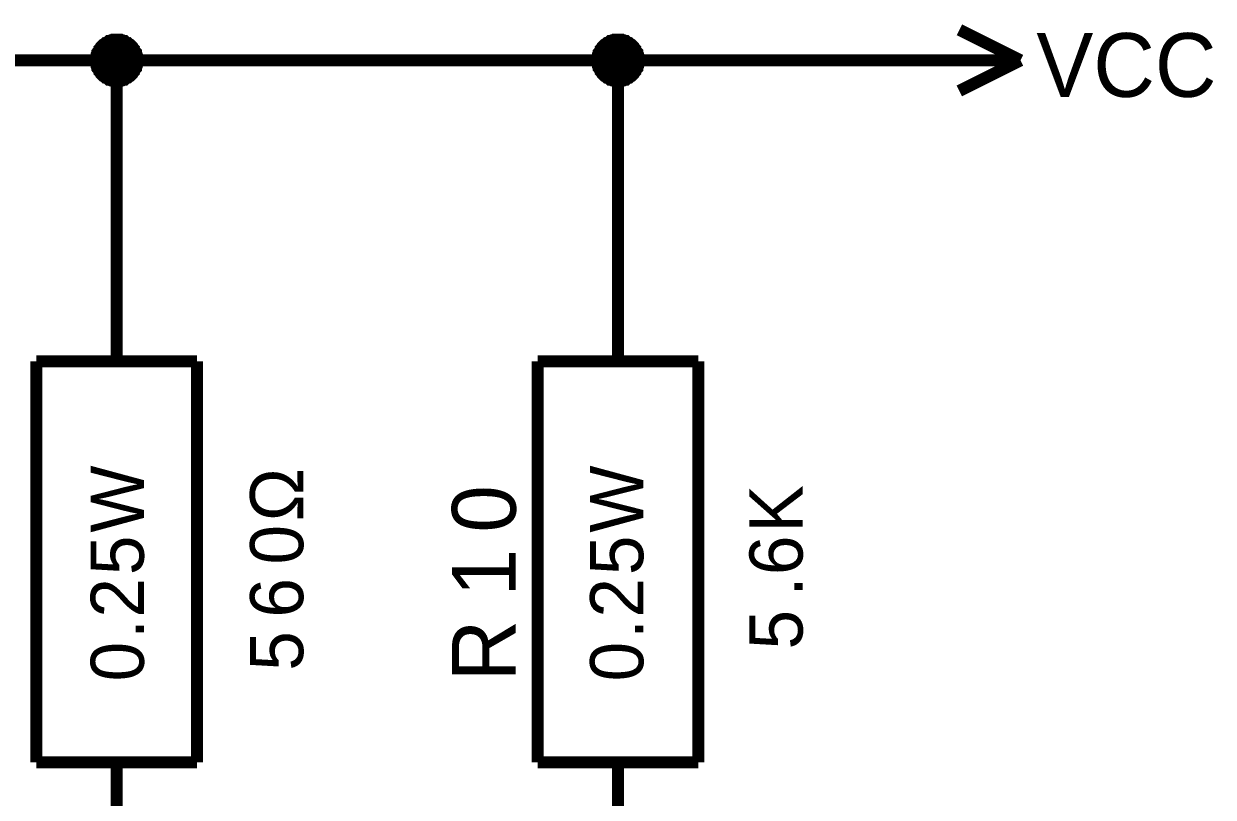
# Model space of a CAD drawing. Header units: millimetres. Extents: x 0 to 420, y 0 to 297.
# Drawn here: x 250.17 to 279.82, y 139.12 to 158.4 of the extents above; entities that cross this region are included whole.
import ezdxf

# ---------------------------------------------------------------- set-up
doc = ezdxf.new("R2010")
doc.units = ezdxf.units.MM
doc.layers.add('Sheet', color=255, linetype='Continuous')

msp = doc.modelspace()

# ---------------------------------------------------------------- linework, layer by layer
at = {"layer": 'Sheet'}
for points, const_width in [([(275.013, 157.491), (273.49, 158.253)], 0.3), ([(251.974, 157.491), (251.974, 157.525), (251.974, 157.541), (251.974, 157.574), (251.99, 157.591), (251.99, 157.624), (251.99, 157.64), (252.007, 157.674), (252.007, 157.69), (252.023, 157.707), (252.04, 157.74), (252.056, 157.756), (252.056, 157.773), (252.073, 157.79), (252.089, 157.823), (252.106, 157.839), (252.122, 157.856), (252.139, 157.872), (252.156, 157.889), (252.189, 157.905), (252.205, 157.922), (252.222, 157.922), (252.238, 157.939), (252.271, 157.955), (252.288, 157.972), (252.305, 157.972), (252.338, 157.988), (252.354, 157.988), (252.387, 157.988), (252.404, 158.005), (252.437, 158.005), (252.453, 158.005), (252.487, 158.005)], 0.3), ([(251.974, 157.491), (251.974, 157.525), (251.974, 157.541), (251.974, 157.574), (251.99, 157.591), (251.99, 157.624), (251.99, 157.64), (252.007, 157.674), (252.007, 157.69), (252.023, 157.707), (252.04, 157.74), (252.056, 157.756), (252.056, 157.773), (252.073, 157.79), (252.089, 157.823), (252.106, 157.839), (252.122, 157.856), (252.139, 157.872), (252.156, 157.889), (252.189, 157.905), (252.205, 157.922), (252.222, 157.922), (252.238, 157.939), (252.271, 157.955), (252.288, 157.972), (252.305, 157.972), (252.338, 157.988), (252.354, 157.988), (252.387, 157.988), (252.404, 158.005), (252.437, 158.005), (252.453, 158.005), (252.487, 158.005)], 0.3), ([(251.974, 157.491), (251.974, 157.525), (251.974, 157.541), (251.974, 157.574), (251.99, 157.591), (251.99, 157.624), (251.99, 157.64), (252.007, 157.674), (252.007, 157.69), (252.023, 157.707), (252.04, 157.74), (252.056, 157.756), (252.056, 157.773), (252.073, 157.79), (252.089, 157.823), (252.106, 157.839), (252.122, 157.856), (252.139, 157.872), (252.156, 157.889), (252.189, 157.905), (252.205, 157.922), (252.222, 157.922), (252.238, 157.939), (252.271, 157.955), (252.288, 157.972), (252.305, 157.972), (252.338, 157.988), (252.354, 157.988), (252.387, 157.988), (252.404, 158.005), (252.437, 158.005), (252.453, 158.005), (252.487, 158.005)], 0.3), ([(251.974, 157.491), (251.974, 157.525), (251.974, 157.541), (251.974, 157.574), (251.99, 157.591), (251.99, 157.624), (251.99, 157.64), (252.007, 157.674), (252.007, 157.69), (252.023, 157.707), (252.04, 157.74), (252.056, 157.756), (252.056, 157.773), (252.073, 157.79), (252.089, 157.823), (252.106, 157.839), (252.122, 157.856), (252.139, 157.872), (252.156, 157.889), (252.189, 157.905), (252.205, 157.922), (252.222, 157.922), (252.238, 157.939), (252.271, 157.955), (252.288, 157.972), (252.305, 157.972), (252.338, 157.988), (252.354, 157.988), (252.387, 157.988), (252.404, 158.005), (252.437, 158.005), (252.453, 158.005), (252.487, 158.005)], 0.3), ([(251.974, 157.491), (251.974, 157.525), (251.974, 157.541), (251.974, 157.574), (251.99, 157.591), (251.99, 157.624), (251.99, 157.64), (252.007, 157.674), (252.007, 157.69), (252.023, 157.707), (252.04, 157.74), (252.056, 157.756), (252.056, 157.773), (252.073, 157.79), (252.089, 157.823), (252.106, 157.839), (252.122, 157.856), (252.139, 157.872), (252.156, 157.889), (252.189, 157.905), (252.205, 157.922), (252.222, 157.922), (252.238, 157.939), (252.271, 157.955), (252.288, 157.972), (252.305, 157.972), (252.338, 157.988), (252.354, 157.988), (252.387, 157.988), (252.404, 158.005), (252.437, 158.005), (252.453, 158.005), (252.487, 158.005)], 0.0991), ([(251.974, 157.491), (251.974, 157.525), (251.974, 157.541), (251.974, 157.574), (251.99, 157.591), (251.99, 157.624), (251.99, 157.64), (252.007, 157.674), (252.007, 157.69), (252.023, 157.707), (252.04, 157.74), (252.056, 157.756), (252.056, 157.773), (252.073, 157.79), (252.089, 157.823), (252.106, 157.839), (252.122, 157.856), (252.139, 157.872), (252.156, 157.889), (252.189, 157.905), (252.205, 157.922), (252.222, 157.922), (252.238, 157.939), (252.271, 157.955), (252.288, 157.972), (252.305, 157.972), (252.338, 157.988), (252.354, 157.988), (252.387, 157.988), (252.404, 158.005), (252.437, 158.005), (252.453, 158.005), (252.487, 158.005)], 0.0991), ([(251.974, 157.491), (251.974, 157.525), (251.974, 157.541), (251.974, 157.574), (251.99, 157.591), (251.99, 157.624), (251.99, 157.64), (252.007, 157.674), (252.007, 157.69), (252.023, 157.707), (252.04, 157.74), (252.056, 157.756), (252.056, 157.773), (252.073, 157.79), (252.089, 157.823), (252.106, 157.839), (252.122, 157.856), (252.139, 157.872), (252.156, 157.889), (252.189, 157.905), (252.205, 157.922), (252.222, 157.922), (252.238, 157.939), (252.271, 157.955), (252.288, 157.972), (252.305, 157.972), (252.338, 157.988), (252.354, 157.988), (252.387, 157.988), (252.404, 158.005), (252.437, 158.005), (252.453, 158.005), (252.487, 158.005)], 0.0991), ([(251.974, 157.491), (251.974, 157.525), (251.974, 157.541), (251.974, 157.574), (251.99, 157.591), (251.99, 157.624), (251.99, 157.64), (252.007, 157.674), (252.007, 157.69), (252.023, 157.707), (252.04, 157.74), (252.056, 157.756), (252.056, 157.773), (252.073, 157.79), (252.089, 157.823), (252.106, 157.839), (252.122, 157.856), (252.139, 157.872), (252.156, 157.889), (252.189, 157.905), (252.205, 157.922), (252.222, 157.922), (252.238, 157.939), (252.271, 157.955), (252.288, 157.972), (252.305, 157.972), (252.338, 157.988), (252.354, 157.988), (252.387, 157.988), (252.404, 158.005), (252.437, 158.005), (252.453, 158.005), (252.487, 158.005)], 0.0991), ([(252.487, 158.005), (252.487, 158.005)], 0.3), ([(252.487, 158.005), (252.52, 158.005), (252.536, 158.005), (252.569, 158.005), (252.586, 157.988), (252.619, 157.988), (252.636, 157.988), (252.669, 157.972), (252.685, 157.972), (252.702, 157.955), (252.735, 157.939), (252.751, 157.922), (252.768, 157.922), (252.785, 157.905), (252.818, 157.889), (252.834, 157.872), (252.851, 157.856), (252.867, 157.839), (252.884, 157.823), (252.9, 157.79), (252.917, 157.773), (252.917, 157.756), (252.933, 157.74), (252.95, 157.707), (252.967, 157.69), (252.967, 157.674), (252.983, 157.64), (252.983, 157.624), (252.983, 157.591), (253, 157.574), (253, 157.541), (253, 157.525), (253, 157.491)], 0.3), ([(252.487, 158.005), (252.487, 158.005)], 0.3), ([(252.487, 158.005), (252.52, 158.005), (252.536, 158.005), (252.569, 158.005), (252.586, 157.988), (252.619, 157.988), (252.636, 157.988), (252.669, 157.972), (252.685, 157.972), (252.702, 157.955), (252.735, 157.939), (252.751, 157.922), (252.768, 157.922), (252.785, 157.905), (252.818, 157.889), (252.834, 157.872), (252.851, 157.856), (252.867, 157.839), (252.884, 157.823), (252.9, 157.79), (252.917, 157.773), (252.917, 157.756), (252.933, 157.74), (252.95, 157.707), (252.967, 157.69), (252.967, 157.674), (252.983, 157.64), (252.983, 157.624), (252.983, 157.591), (253, 157.574), (253, 157.541), (253, 157.525), (253, 157.491)], 0.3), ([(252.487, 158.005), (252.487, 158.005)], 0.3), ([(252.487, 158.005), (252.52, 158.005), (252.536, 158.005), (252.569, 158.005), (252.586, 157.988), (252.619, 157.988), (252.636, 157.988), (252.669, 157.972), (252.685, 157.972), (252.702, 157.955), (252.735, 157.939), (252.751, 157.922), (252.768, 157.922), (252.785, 157.905), (252.818, 157.889), (252.834, 157.872), (252.851, 157.856), (252.867, 157.839), (252.884, 157.823), (252.9, 157.79), (252.917, 157.773), (252.917, 157.756), (252.933, 157.74), (252.95, 157.707), (252.967, 157.69), (252.967, 157.674), (252.983, 157.64), (252.983, 157.624), (252.983, 157.591), (253, 157.574), (253, 157.541), (253, 157.525), (253, 157.491)], 0.3), ([(252.487, 158.005), (252.487, 158.005)], 0.3), ([(252.487, 158.005), (252.52, 158.005), (252.536, 158.005), (252.569, 158.005), (252.586, 157.988), (252.619, 157.988), (252.636, 157.988), (252.669, 157.972), (252.685, 157.972), (252.702, 157.955), (252.735, 157.939), (252.751, 157.922), (252.768, 157.922), (252.785, 157.905), (252.818, 157.889), (252.834, 157.872), (252.851, 157.856), (252.867, 157.839), (252.884, 157.823), (252.9, 157.79), (252.917, 157.773), (252.917, 157.756), (252.933, 157.74), (252.95, 157.707), (252.967, 157.69), (252.967, 157.674), (252.983, 157.64), (252.983, 157.624), (252.983, 157.591), (253, 157.574), (253, 157.541), (253, 157.525), (253, 157.491)], 0.3), ([(252.487, 158.005), (252.487, 158.005)], 0.0991), ([(252.487, 158.005), (252.52, 158.005), (252.536, 158.005), (252.569, 158.005), (252.586, 157.988), (252.619, 157.988), (252.636, 157.988), (252.669, 157.972), (252.685, 157.972), (252.702, 157.955), (252.735, 157.939), (252.751, 157.922), (252.768, 157.922), (252.785, 157.905), (252.818, 157.889), (252.834, 157.872), (252.851, 157.856), (252.867, 157.839), (252.884, 157.823), (252.9, 157.79), (252.917, 157.773), (252.917, 157.756), (252.933, 157.74), (252.95, 157.707), (252.967, 157.69), (252.967, 157.674), (252.983, 157.64), (252.983, 157.624), (252.983, 157.591), (253, 157.574), (253, 157.541), (253, 157.525), (253, 157.491)], 0.0991), ([(252.487, 158.005), (252.487, 158.005)], 0.0991), ([(252.487, 158.005), (252.52, 158.005), (252.536, 158.005), (252.569, 158.005), (252.586, 157.988), (252.619, 157.988), (252.636, 157.988), (252.669, 157.972), (252.685, 157.972), (252.702, 157.955), (252.735, 157.939), (252.751, 157.922), (252.768, 157.922), (252.785, 157.905), (252.818, 157.889), (252.834, 157.872), (252.851, 157.856), (252.867, 157.839), (252.884, 157.823), (252.9, 157.79), (252.917, 157.773), (252.917, 157.756), (252.933, 157.74), (252.95, 157.707), (252.967, 157.69), (252.967, 157.674), (252.983, 157.64), (252.983, 157.624), (252.983, 157.591), (253, 157.574), (253, 157.541), (253, 157.525), (253, 157.491)], 0.0991), ([(252.487, 158.005), (252.487, 158.005)], 0.0991), ([(252.487, 158.005), (252.52, 158.005), (252.536, 158.005), (252.569, 158.005), (252.586, 157.988), (252.619, 157.988), (252.636, 157.988), (252.669, 157.972), (252.685, 157.972), (252.702, 157.955), (252.735, 157.939), (252.751, 157.922), (252.768, 157.922), (252.785, 157.905), (252.818, 157.889), (252.834, 157.872), (252.851, 157.856), (252.867, 157.839), (252.884, 157.823), (252.9, 157.79), (252.917, 157.773), (252.917, 157.756), (252.933, 157.74), (252.95, 157.707), (252.967, 157.69), (252.967, 157.674), (252.983, 157.64), (252.983, 157.624), (252.983, 157.591), (253, 157.574), (253, 157.541), (253, 157.525), (253, 157.491)], 0.0991), ([(252.487, 158.005), (252.487, 158.005)], 0.0991), ([(252.487, 158.005), (252.52, 158.005), (252.536, 158.005), (252.569, 158.005), (252.586, 157.988), (252.619, 157.988), (252.636, 157.988), (252.669, 157.972), (252.685, 157.972), (252.702, 157.955), (252.735, 157.939), (252.751, 157.922), (252.768, 157.922), (252.785, 157.905), (252.818, 157.889), (252.834, 157.872), (252.851, 157.856), (252.867, 157.839), (252.884, 157.823), (252.9, 157.79), (252.917, 157.773), (252.917, 157.756), (252.933, 157.74), (252.95, 157.707), (252.967, 157.69), (252.967, 157.674), (252.983, 157.64), (252.983, 157.624), (252.983, 157.591), (253, 157.574), (253, 157.541), (253, 157.525), (253, 157.491)], 0.0991), ([(264.47, 157.491), (264.47, 157.525), (264.47, 157.541), (264.47, 157.574), (264.486, 157.591), (264.486, 157.624), (264.486, 157.64), (264.503, 157.674), (264.503, 157.69), (264.519, 157.707), (264.536, 157.74), (264.552, 157.756), (264.552, 157.773), (264.569, 157.79), (264.585, 157.823), (264.602, 157.839), (264.619, 157.856), (264.635, 157.872), (264.652, 157.889), (264.685, 157.905), (264.701, 157.922), (264.718, 157.922), (264.734, 157.939), (264.767, 157.955), (264.784, 157.972), (264.801, 157.972), (264.834, 157.988), (264.85, 157.988), (264.883, 157.988), (264.9, 158.005), (264.933, 158.005), (264.95, 158.005), (264.983, 158.005)], 0.3), ([(264.47, 157.491), (264.47, 157.525), (264.47, 157.541), (264.47, 157.574), (264.486, 157.591), (264.486, 157.624), (264.486, 157.64), (264.503, 157.674), (264.503, 157.69), (264.519, 157.707), (264.536, 157.74), (264.552, 157.756), (264.552, 157.773), (264.569, 157.79), (264.585, 157.823), (264.602, 157.839), (264.619, 157.856), (264.635, 157.872), (264.652, 157.889), (264.685, 157.905), (264.701, 157.922), (264.718, 157.922), (264.734, 157.939), (264.767, 157.955), (264.784, 157.972), (264.801, 157.972), (264.834, 157.988), (264.85, 157.988), (264.883, 157.988), (264.9, 158.005), (264.933, 158.005), (264.95, 158.005), (264.983, 158.005)], 0.3), ([(264.47, 157.491), (264.47, 157.525), (264.47, 157.541), (264.47, 157.574), (264.486, 157.591), (264.486, 157.624), (264.486, 157.64), (264.503, 157.674), (264.503, 157.69), (264.519, 157.707), (264.536, 157.74), (264.552, 157.756), (264.552, 157.773), (264.569, 157.79), (264.585, 157.823), (264.602, 157.839), (264.619, 157.856), (264.635, 157.872), (264.652, 157.889), (264.685, 157.905), (264.701, 157.922), (264.718, 157.922), (264.734, 157.939), (264.767, 157.955), (264.784, 157.972), (264.801, 157.972), (264.834, 157.988), (264.85, 157.988), (264.883, 157.988), (264.9, 158.005), (264.933, 158.005), (264.95, 158.005), (264.983, 158.005)], 0.3), ([(264.47, 157.491), (264.47, 157.525), (264.47, 157.541), (264.47, 157.574), (264.486, 157.591), (264.486, 157.624), (264.486, 157.64), (264.503, 157.674), (264.503, 157.69), (264.519, 157.707), (264.536, 157.74), (264.552, 157.756), (264.552, 157.773), (264.569, 157.79), (264.585, 157.823), (264.602, 157.839), (264.619, 157.856), (264.635, 157.872), (264.652, 157.889), (264.685, 157.905), (264.701, 157.922), (264.718, 157.922), (264.734, 157.939), (264.767, 157.955), (264.784, 157.972), (264.801, 157.972), (264.834, 157.988), (264.85, 157.988), (264.883, 157.988), (264.9, 158.005), (264.933, 158.005), (264.95, 158.005), (264.983, 158.005)], 0.3), ([(264.47, 157.491), (264.47, 157.525), (264.47, 157.541), (264.47, 157.574), (264.486, 157.591), (264.486, 157.624), (264.486, 157.64), (264.503, 157.674), (264.503, 157.69), (264.519, 157.707), (264.536, 157.74), (264.552, 157.756), (264.552, 157.773), (264.569, 157.79), (264.585, 157.823), (264.602, 157.839), (264.619, 157.856), (264.635, 157.872), (264.652, 157.889), (264.685, 157.905), (264.701, 157.922), (264.718, 157.922), (264.734, 157.939), (264.767, 157.955), (264.784, 157.972), (264.801, 157.972), (264.834, 157.988), (264.85, 157.988), (264.883, 157.988), (264.9, 158.005), (264.933, 158.005), (264.95, 158.005), (264.983, 158.005)], 0.0991), ([(264.47, 157.491), (264.47, 157.525), (264.47, 157.541), (264.47, 157.574), (264.486, 157.591), (264.486, 157.624), (264.486, 157.64), (264.503, 157.674), (264.503, 157.69), (264.519, 157.707), (264.536, 157.74), (264.552, 157.756), (264.552, 157.773), (264.569, 157.79), (264.585, 157.823), (264.602, 157.839), (264.619, 157.856), (264.635, 157.872), (264.652, 157.889), (264.685, 157.905), (264.701, 157.922), (264.718, 157.922), (264.734, 157.939), (264.767, 157.955), (264.784, 157.972), (264.801, 157.972), (264.834, 157.988), (264.85, 157.988), (264.883, 157.988), (264.9, 158.005), (264.933, 158.005), (264.95, 158.005), (264.983, 158.005)], 0.0991), ([(264.47, 157.491), (264.47, 157.525), (264.47, 157.541), (264.47, 157.574), (264.486, 157.591), (264.486, 157.624), (264.486, 157.64), (264.503, 157.674), (264.503, 157.69), (264.519, 157.707), (264.536, 157.74), (264.552, 157.756), (264.552, 157.773), (264.569, 157.79), (264.585, 157.823), (264.602, 157.839), (264.619, 157.856), (264.635, 157.872), (264.652, 157.889), (264.685, 157.905), (264.701, 157.922), (264.718, 157.922), (264.734, 157.939), (264.767, 157.955), (264.784, 157.972), (264.801, 157.972), (264.834, 157.988), (264.85, 157.988), (264.883, 157.988), (264.9, 158.005), (264.933, 158.005), (264.95, 158.005), (264.983, 158.005)], 0.0991), ([(264.47, 157.491), (264.47, 157.525), (264.47, 157.541), (264.47, 157.574), (264.486, 157.591), (264.486, 157.624), (264.486, 157.64), (264.503, 157.674), (264.503, 157.69), (264.519, 157.707), (264.536, 157.74), (264.552, 157.756), (264.552, 157.773), (264.569, 157.79), (264.585, 157.823), (264.602, 157.839), (264.619, 157.856), (264.635, 157.872), (264.652, 157.889), (264.685, 157.905), (264.701, 157.922), (264.718, 157.922), (264.734, 157.939), (264.767, 157.955), (264.784, 157.972), (264.801, 157.972), (264.834, 157.988), (264.85, 157.988), (264.883, 157.988), (264.9, 158.005), (264.933, 158.005), (264.95, 158.005), (264.983, 158.005)], 0.0991), ([(264.983, 158.005), (264.983, 158.005)], 0.3), ([(264.983, 158.005), (265.016, 158.005), (265.032, 158.005), (265.065, 158.005), (265.082, 157.988), (265.115, 157.988), (265.132, 157.988), (265.165, 157.972), (265.181, 157.972), (265.198, 157.955), (265.231, 157.939), (265.247, 157.922), (265.264, 157.922), (265.281, 157.905), (265.314, 157.889), (265.33, 157.872), (265.347, 157.856), (265.363, 157.839), (265.38, 157.823), (265.396, 157.79), (265.413, 157.773), (265.413, 157.756), (265.43, 157.74), (265.446, 157.707), (265.463, 157.69), (265.463, 157.674), (265.479, 157.64), (265.479, 157.624), (265.479, 157.591), (265.496, 157.574), (265.496, 157.541), (265.496, 157.525), (265.496, 157.491)], 0.3), ([(264.983, 158.005), (264.983, 158.005)], 0.3), ([(264.983, 158.005), (265.016, 158.005), (265.032, 158.005), (265.065, 158.005), (265.082, 157.988), (265.115, 157.988), (265.132, 157.988), (265.165, 157.972), (265.181, 157.972), (265.198, 157.955), (265.231, 157.939), (265.247, 157.922), (265.264, 157.922), (265.281, 157.905), (265.314, 157.889), (265.33, 157.872), (265.347, 157.856), (265.363, 157.839), (265.38, 157.823), (265.396, 157.79), (265.413, 157.773), (265.413, 157.756), (265.43, 157.74), (265.446, 157.707), (265.463, 157.69), (265.463, 157.674), (265.479, 157.64), (265.479, 157.624), (265.479, 157.591), (265.496, 157.574), (265.496, 157.541), (265.496, 157.525), (265.496, 157.491)], 0.3), ([(264.983, 158.005), (264.983, 158.005)], 0.3), ([(264.983, 158.005), (265.016, 158.005), (265.032, 158.005), (265.065, 158.005), (265.082, 157.988), (265.115, 157.988), (265.132, 157.988), (265.165, 157.972), (265.181, 157.972), (265.198, 157.955), (265.231, 157.939), (265.247, 157.922), (265.264, 157.922), (265.281, 157.905), (265.314, 157.889), (265.33, 157.872), (265.347, 157.856), (265.363, 157.839), (265.38, 157.823), (265.396, 157.79), (265.413, 157.773), (265.413, 157.756), (265.43, 157.74), (265.446, 157.707), (265.463, 157.69), (265.463, 157.674), (265.479, 157.64), (265.479, 157.624), (265.479, 157.591), (265.496, 157.574), (265.496, 157.541), (265.496, 157.525), (265.496, 157.491)], 0.3), ([(264.983, 158.005), (264.983, 158.005)], 0.3), ([(264.983, 158.005), (265.016, 158.005), (265.032, 158.005), (265.065, 158.005), (265.082, 157.988), (265.115, 157.988), (265.132, 157.988), (265.165, 157.972), (265.181, 157.972), (265.198, 157.955), (265.231, 157.939), (265.247, 157.922), (265.264, 157.922), (265.281, 157.905), (265.314, 157.889), (265.33, 157.872), (265.347, 157.856), (265.363, 157.839), (265.38, 157.823), (265.396, 157.79), (265.413, 157.773), (265.413, 157.756), (265.43, 157.74), (265.446, 157.707), (265.463, 157.69), (265.463, 157.674), (265.479, 157.64), (265.479, 157.624), (265.479, 157.591), (265.496, 157.574), (265.496, 157.541), (265.496, 157.525), (265.496, 157.491)], 0.3), ([(264.983, 158.005), (264.983, 158.005)], 0.0991), ([(264.983, 158.005), (265.016, 158.005), (265.032, 158.005), (265.065, 158.005), (265.082, 157.988), (265.115, 157.988), (265.132, 157.988), (265.165, 157.972), (265.181, 157.972), (265.198, 157.955), (265.231, 157.939), (265.247, 157.922), (265.264, 157.922), (265.281, 157.905), (265.314, 157.889), (265.33, 157.872), (265.347, 157.856), (265.363, 157.839), (265.38, 157.823), (265.396, 157.79), (265.413, 157.773), (265.413, 157.756), (265.43, 157.74), (265.446, 157.707), (265.463, 157.69), (265.463, 157.674), (265.479, 157.64), (265.479, 157.624), (265.479, 157.591), (265.496, 157.574), (265.496, 157.541), (265.496, 157.525), (265.496, 157.491)], 0.0991), ([(264.983, 158.005), (264.983, 158.005)], 0.0991), ([(264.983, 158.005), (265.016, 158.005), (265.032, 158.005), (265.065, 158.005), (265.082, 157.988), (265.115, 157.988), (265.132, 157.988), (265.165, 157.972), (265.181, 157.972), (265.198, 157.955), (265.231, 157.939), (265.247, 157.922), (265.264, 157.922), (265.281, 157.905), (265.314, 157.889), (265.33, 157.872), (265.347, 157.856), (265.363, 157.839), (265.38, 157.823), (265.396, 157.79), (265.413, 157.773), (265.413, 157.756), (265.43, 157.74), (265.446, 157.707), (265.463, 157.69), (265.463, 157.674), (265.479, 157.64), (265.479, 157.624), (265.479, 157.591), (265.496, 157.574), (265.496, 157.541), (265.496, 157.525), (265.496, 157.491)], 0.0991), ([(264.983, 158.005), (264.983, 158.005)], 0.0991), ([(264.983, 158.005), (265.016, 158.005), (265.032, 158.005), (265.065, 158.005), (265.082, 157.988), (265.115, 157.988), (265.132, 157.988), (265.165, 157.972), (265.181, 157.972), (265.198, 157.955), (265.231, 157.939), (265.247, 157.922), (265.264, 157.922), (265.281, 157.905), (265.314, 157.889), (265.33, 157.872), (265.347, 157.856), (265.363, 157.839), (265.38, 157.823), (265.396, 157.79), (265.413, 157.773), (265.413, 157.756), (265.43, 157.74), (265.446, 157.707), (265.463, 157.69), (265.463, 157.674), (265.479, 157.64), (265.479, 157.624), (265.479, 157.591), (265.496, 157.574), (265.496, 157.541), (265.496, 157.525), (265.496, 157.491)], 0.0991), ([(264.983, 158.005), (264.983, 158.005)], 0.0991), ([(264.983, 158.005), (265.016, 158.005), (265.032, 158.005), (265.065, 158.005), (265.082, 157.988), (265.115, 157.988), (265.132, 157.988), (265.165, 157.972), (265.181, 157.972), (265.198, 157.955), (265.231, 157.939), (265.247, 157.922), (265.264, 157.922), (265.281, 157.905), (265.314, 157.889), (265.33, 157.872), (265.347, 157.856), (265.363, 157.839), (265.38, 157.823), (265.396, 157.79), (265.413, 157.773), (265.413, 157.756), (265.43, 157.74), (265.446, 157.707), (265.463, 157.69), (265.463, 157.674), (265.479, 157.64), (265.479, 157.624), (265.479, 157.591), (265.496, 157.574), (265.496, 157.541), (265.496, 157.525), (265.496, 157.491)], 0.0991), ([(247.488, 157.491), (252.487, 157.491)], 0.3), ([(252.487, 156.978), (252.453, 156.978), (252.437, 156.978), (252.404, 156.978), (252.387, 156.995), (252.354, 156.995), (252.338, 156.995), (252.305, 157.011), (252.288, 157.011), (252.271, 157.028), (252.238, 157.044), (252.222, 157.061), (252.205, 157.061), (252.189, 157.077), (252.156, 157.094), (252.139, 157.111), (252.122, 157.127), (252.106, 157.144), (252.089, 157.16), (252.073, 157.193), (252.056, 157.21), (252.056, 157.227), (252.04, 157.243), (252.023, 157.276), (252.007, 157.293), (252.007, 157.309), (251.99, 157.342), (251.99, 157.359), (251.99, 157.392), (251.974, 157.409), (251.974, 157.442), (251.974, 157.458), (251.974, 157.491)], 0.3), ([(251.974, 157.491), (251.974, 157.491)], 0.3), ([(252.487, 156.978), (252.453, 156.978), (252.437, 156.978), (252.404, 156.978), (252.387, 156.995), (252.354, 156.995), (252.338, 156.995), (252.305, 157.011), (252.288, 157.011), (252.271, 157.028), (252.238, 157.044), (252.222, 157.061), (252.205, 157.061), (252.189, 157.077), (252.156, 157.094), (252.139, 157.111), (252.122, 157.127), (252.106, 157.144), (252.089, 157.16), (252.073, 157.193), (252.056, 157.21), (252.056, 157.227), (252.04, 157.243), (252.023, 157.276), (252.007, 157.293), (252.007, 157.309), (251.99, 157.342), (251.99, 157.359), (251.99, 157.392), (251.974, 157.409), (251.974, 157.442), (251.974, 157.458), (251.974, 157.491)], 0.3), ([(251.974, 157.491), (251.974, 157.491)], 0.3), ([(252.487, 156.978), (252.453, 156.978), (252.437, 156.978), (252.404, 156.978), (252.387, 156.995), (252.354, 156.995), (252.338, 156.995), (252.305, 157.011), (252.288, 157.011), (252.271, 157.028), (252.238, 157.044), (252.222, 157.061), (252.205, 157.061), (252.189, 157.077), (252.156, 157.094), (252.139, 157.111), (252.122, 157.127), (252.106, 157.144), (252.089, 157.16), (252.073, 157.193), (252.056, 157.21), (252.056, 157.227), (252.04, 157.243), (252.023, 157.276), (252.007, 157.293), (252.007, 157.309), (251.99, 157.342), (251.99, 157.359), (251.99, 157.392), (251.974, 157.409), (251.974, 157.442), (251.974, 157.458), (251.974, 157.491)], 0.3), ([(251.974, 157.491), (251.974, 157.491)], 0.3), ([(252.487, 156.978), (252.453, 156.978), (252.437, 156.978), (252.404, 156.978), (252.387, 156.995), (252.354, 156.995), (252.338, 156.995), (252.305, 157.011), (252.288, 157.011), (252.271, 157.028), (252.238, 157.044), (252.222, 157.061), (252.205, 157.061), (252.189, 157.077), (252.156, 157.094), (252.139, 157.111), (252.122, 157.127), (252.106, 157.144), (252.089, 157.16), (252.073, 157.193), (252.056, 157.21), (252.056, 157.227), (252.04, 157.243), (252.023, 157.276), (252.007, 157.293), (252.007, 157.309), (251.99, 157.342), (251.99, 157.359), (251.99, 157.392), (251.974, 157.409), (251.974, 157.442), (251.974, 157.458), (251.974, 157.491)], 0.3), ([(251.974, 157.491), (251.974, 157.491)], 0.3), ([(252.487, 156.978), (252.453, 156.978), (252.437, 156.978), (252.404, 156.978), (252.387, 156.995), (252.354, 156.995), (252.338, 156.995), (252.305, 157.011), (252.288, 157.011), (252.271, 157.028), (252.238, 157.044), (252.222, 157.061), (252.205, 157.061), (252.189, 157.077), (252.156, 157.094), (252.139, 157.111), (252.122, 157.127), (252.106, 157.144), (252.089, 157.16), (252.073, 157.193), (252.056, 157.21), (252.056, 157.227), (252.04, 157.243), (252.023, 157.276), (252.007, 157.293), (252.007, 157.309), (251.99, 157.342), (251.99, 157.359), (251.99, 157.392), (251.974, 157.409), (251.974, 157.442), (251.974, 157.458), (251.974, 157.491)], 0.0991), ([(251.974, 157.491), (251.974, 157.491)], 0.0991), ([(252.487, 156.978), (252.453, 156.978), (252.437, 156.978), (252.404, 156.978), (252.387, 156.995), (252.354, 156.995), (252.338, 156.995), (252.305, 157.011), (252.288, 157.011), (252.271, 157.028), (252.238, 157.044), (252.222, 157.061), (252.205, 157.061), (252.189, 157.077), (252.156, 157.094), (252.139, 157.111), (252.122, 157.127), (252.106, 157.144), (252.089, 157.16), (252.073, 157.193), (252.056, 157.21), (252.056, 157.227), (252.04, 157.243), (252.023, 157.276), (252.007, 157.293), (252.007, 157.309), (251.99, 157.342), (251.99, 157.359), (251.99, 157.392), (251.974, 157.409), (251.974, 157.442), (251.974, 157.458), (251.974, 157.491)], 0.0991), ([(251.974, 157.491), (251.974, 157.491)], 0.0991), ([(252.487, 156.978), (252.453, 156.978), (252.437, 156.978), (252.404, 156.978), (252.387, 156.995), (252.354, 156.995), (252.338, 156.995), (252.305, 157.011), (252.288, 157.011), (252.271, 157.028), (252.238, 157.044), (252.222, 157.061), (252.205, 157.061), (252.189, 157.077), (252.156, 157.094), (252.139, 157.111), (252.122, 157.127), (252.106, 157.144), (252.089, 157.16), (252.073, 157.193), (252.056, 157.21), (252.056, 157.227), (252.04, 157.243), (252.023, 157.276), (252.007, 157.293), (252.007, 157.309), (251.99, 157.342), (251.99, 157.359), (251.99, 157.392), (251.974, 157.409), (251.974, 157.442), (251.974, 157.458), (251.974, 157.491)], 0.0991), ([(251.974, 157.491), (251.974, 157.491)], 0.0991), ([(252.487, 156.978), (252.453, 156.978), (252.437, 156.978), (252.404, 156.978), (252.387, 156.995), (252.354, 156.995), (252.338, 156.995), (252.305, 157.011), (252.288, 157.011), (252.271, 157.028), (252.238, 157.044), (252.222, 157.061), (252.205, 157.061), (252.189, 157.077), (252.156, 157.094), (252.139, 157.111), (252.122, 157.127), (252.106, 157.144), (252.089, 157.16), (252.073, 157.193), (252.056, 157.21), (252.056, 157.227), (252.04, 157.243), (252.023, 157.276), (252.007, 157.293), (252.007, 157.309), (251.99, 157.342), (251.99, 157.359), (251.99, 157.392), (251.974, 157.409), (251.974, 157.442), (251.974, 157.458), (251.974, 157.491)], 0.0991), ([(251.974, 157.491), (251.974, 157.491)], 0.0991), ([(252.487, 152.491), (252.487, 157.491), (264.983, 157.491), (272.48, 157.491)], 0.3), ([(253, 157.491), (253, 157.458), (253, 157.442), (253, 157.409), (252.983, 157.392), (252.983, 157.359), (252.983, 157.342), (252.967, 157.309), (252.967, 157.293), (252.95, 157.276), (252.933, 157.243), (252.917, 157.227), (252.917, 157.21), (252.9, 157.193), (252.884, 157.16), (252.867, 157.144), (252.851, 157.127), (252.834, 157.111), (252.818, 157.094), (252.785, 157.077), (252.768, 157.061), (252.751, 157.061), (252.735, 157.044), (252.702, 157.028), (252.685, 157.011), (252.669, 157.011), (252.636, 156.995), (252.619, 156.995), (252.586, 156.995), (252.569, 156.978), (252.536, 156.978), (252.52, 156.978), (252.487, 156.978)], 0.3), ([(253, 157.491), (253, 157.458), (253, 157.442), (253, 157.409), (252.983, 157.392), (252.983, 157.359), (252.983, 157.342), (252.967, 157.309), (252.967, 157.293), (252.95, 157.276), (252.933, 157.243), (252.917, 157.227), (252.917, 157.21), (252.9, 157.193), (252.884, 157.16), (252.867, 157.144), (252.851, 157.127), (252.834, 157.111), (252.818, 157.094), (252.785, 157.077), (252.768, 157.061), (252.751, 157.061), (252.735, 157.044), (252.702, 157.028), (252.685, 157.011), (252.669, 157.011), (252.636, 156.995), (252.619, 156.995), (252.586, 156.995), (252.569, 156.978), (252.536, 156.978), (252.52, 156.978), (252.487, 156.978)], 0.3), ([(253, 157.491), (253, 157.458), (253, 157.442), (253, 157.409), (252.983, 157.392), (252.983, 157.359), (252.983, 157.342), (252.967, 157.309), (252.967, 157.293), (252.95, 157.276), (252.933, 157.243), (252.917, 157.227), (252.917, 157.21), (252.9, 157.193), (252.884, 157.16), (252.867, 157.144), (252.851, 157.127), (252.834, 157.111), (252.818, 157.094), (252.785, 157.077), (252.768, 157.061), (252.751, 157.061), (252.735, 157.044), (252.702, 157.028), (252.685, 157.011), (252.669, 157.011), (252.636, 156.995), (252.619, 156.995), (252.586, 156.995), (252.569, 156.978), (252.536, 156.978), (252.52, 156.978), (252.487, 156.978)], 0.3), ([(253, 157.491), (253, 157.458), (253, 157.442), (253, 157.409), (252.983, 157.392), (252.983, 157.359), (252.983, 157.342), (252.967, 157.309), (252.967, 157.293), (252.95, 157.276), (252.933, 157.243), (252.917, 157.227), (252.917, 157.21), (252.9, 157.193), (252.884, 157.16), (252.867, 157.144), (252.851, 157.127), (252.834, 157.111), (252.818, 157.094), (252.785, 157.077), (252.768, 157.061), (252.751, 157.061), (252.735, 157.044), (252.702, 157.028), (252.685, 157.011), (252.669, 157.011), (252.636, 156.995), (252.619, 156.995), (252.586, 156.995), (252.569, 156.978), (252.536, 156.978), (252.52, 156.978), (252.487, 156.978)], 0.3), ([(253, 157.491), (253, 157.458), (253, 157.442), (253, 157.409), (252.983, 157.392), (252.983, 157.359), (252.983, 157.342), (252.967, 157.309), (252.967, 157.293), (252.95, 157.276), (252.933, 157.243), (252.917, 157.227), (252.917, 157.21), (252.9, 157.193), (252.884, 157.16), (252.867, 157.144), (252.851, 157.127), (252.834, 157.111), (252.818, 157.094), (252.785, 157.077), (252.768, 157.061), (252.751, 157.061), (252.735, 157.044), (252.702, 157.028), (252.685, 157.011), (252.669, 157.011), (252.636, 156.995), (252.619, 156.995), (252.586, 156.995), (252.569, 156.978), (252.536, 156.978), (252.52, 156.978), (252.487, 156.978)], 0.0991), ([(253, 157.491), (253, 157.458), (253, 157.442), (253, 157.409), (252.983, 157.392), (252.983, 157.359), (252.983, 157.342), (252.967, 157.309), (252.967, 157.293), (252.95, 157.276), (252.933, 157.243), (252.917, 157.227), (252.917, 157.21), (252.9, 157.193), (252.884, 157.16), (252.867, 157.144), (252.851, 157.127), (252.834, 157.111), (252.818, 157.094), (252.785, 157.077), (252.768, 157.061), (252.751, 157.061), (252.735, 157.044), (252.702, 157.028), (252.685, 157.011), (252.669, 157.011), (252.636, 156.995), (252.619, 156.995), (252.586, 156.995), (252.569, 156.978), (252.536, 156.978), (252.52, 156.978), (252.487, 156.978)], 0.0991), ([(253, 157.491), (253, 157.458), (253, 157.442), (253, 157.409), (252.983, 157.392), (252.983, 157.359), (252.983, 157.342), (252.967, 157.309), (252.967, 157.293), (252.95, 157.276), (252.933, 157.243), (252.917, 157.227), (252.917, 157.21), (252.9, 157.193), (252.884, 157.16), (252.867, 157.144), (252.851, 157.127), (252.834, 157.111), (252.818, 157.094), (252.785, 157.077), (252.768, 157.061), (252.751, 157.061), (252.735, 157.044), (252.702, 157.028), (252.685, 157.011), (252.669, 157.011), (252.636, 156.995), (252.619, 156.995), (252.586, 156.995), (252.569, 156.978), (252.536, 156.978), (252.52, 156.978), (252.487, 156.978)], 0.0991), ([(253, 157.491), (253, 157.458), (253, 157.442), (253, 157.409), (252.983, 157.392), (252.983, 157.359), (252.983, 157.342), (252.967, 157.309), (252.967, 157.293), (252.95, 157.276), (252.933, 157.243), (252.917, 157.227), (252.917, 157.21), (252.9, 157.193), (252.884, 157.16), (252.867, 157.144), (252.851, 157.127), (252.834, 157.111), (252.818, 157.094), (252.785, 157.077), (252.768, 157.061), (252.751, 157.061), (252.735, 157.044), (252.702, 157.028), (252.685, 157.011), (252.669, 157.011), (252.636, 156.995), (252.619, 156.995), (252.586, 156.995), (252.569, 156.978), (252.536, 156.978), (252.52, 156.978), (252.487, 156.978)], 0.0991), ([(253, 157.491), (253, 157.491), (253, 157.491), (253, 157.491), (253, 157.491), (253, 157.491), (253, 157.491), (253, 157.491), (253, 157.491), (253, 157.491), (253, 157.491), (253, 157.491), (253, 157.491), (253, 157.491), (253, 157.491), (253, 157.491), (253, 157.491), (253, 157.491), (253, 157.491), (253, 157.491), (253, 157.491), (253, 157.491), (253, 157.491), (253, 157.491), (253, 157.491), (253, 157.491), (253, 157.491), (253, 157.491), (253, 157.491), (253, 157.491), (253, 157.491), (253, 157.491), (253, 157.491)], 0.3), ([(253, 157.491), (253, 157.491)], 0.3), ([(253, 157.491), (253, 157.491), (253, 157.491), (253, 157.491), (253, 157.491), (253, 157.491), (253, 157.491), (253, 157.491), (253, 157.491), (253, 157.491), (253, 157.491), (253, 157.491), (253, 157.491), (253, 157.491), (253, 157.491), (253, 157.491), (253, 157.491), (253, 157.491), (253, 157.491), (253, 157.491), (253, 157.491), (253, 157.491), (253, 157.491), (253, 157.491), (253, 157.491), (253, 157.491), (253, 157.491), (253, 157.491), (253, 157.491), (253, 157.491), (253, 157.491), (253, 157.491), (253, 157.491)], 0.3), ([(253, 157.491), (253, 157.491)], 0.3), ([(253, 157.491), (253, 157.491), (253, 157.491), (253, 157.491), (253, 157.491), (253, 157.491), (253, 157.491), (253, 157.491), (253, 157.491), (253, 157.491), (253, 157.491), (253, 157.491), (253, 157.491), (253, 157.491), (253, 157.491), (253, 157.491), (253, 157.491), (253, 157.491), (253, 157.491), (253, 157.491), (253, 157.491), (253, 157.491), (253, 157.491), (253, 157.491), (253, 157.491), (253, 157.491), (253, 157.491), (253, 157.491), (253, 157.491), (253, 157.491), (253, 157.491), (253, 157.491), (253, 157.491)], 0.3), ([(253, 157.491), (253, 157.491)], 0.3), ([(253, 157.491), (253, 157.491), (253, 157.491), (253, 157.491), (253, 157.491), (253, 157.491), (253, 157.491), (253, 157.491), (253, 157.491), (253, 157.491), (253, 157.491), (253, 157.491), (253, 157.491), (253, 157.491), (253, 157.491), (253, 157.491), (253, 157.491), (253, 157.491), (253, 157.491), (253, 157.491), (253, 157.491), (253, 157.491), (253, 157.491), (253, 157.491), (253, 157.491), (253, 157.491), (253, 157.491), (253, 157.491), (253, 157.491), (253, 157.491), (253, 157.491), (253, 157.491), (253, 157.491)], 0.3), ([(253, 157.491), (253, 157.491)], 0.3), ([(253, 157.491), (253, 157.491), (253, 157.491), (253, 157.491), (253, 157.491), (253, 157.491), (253, 157.491), (253, 157.491), (253, 157.491), (253, 157.491), (253, 157.491), (253, 157.491), (253, 157.491), (253, 157.491), (253, 157.491), (253, 157.491), (253, 157.491), (253, 157.491), (253, 157.491), (253, 157.491), (253, 157.491), (253, 157.491), (253, 157.491), (253, 157.491), (253, 157.491), (253, 157.491), (253, 157.491), (253, 157.491), (253, 157.491), (253, 157.491), (253, 157.491), (253, 157.491), (253, 157.491)], 0.0991), ([(253, 157.491), (253, 157.491)], 0.0991), ([(253, 157.491), (253, 157.491), (253, 157.491), (253, 157.491), (253, 157.491), (253, 157.491), (253, 157.491), (253, 157.491), (253, 157.491), (253, 157.491), (253, 157.491), (253, 157.491), (253, 157.491), (253, 157.491), (253, 157.491), (253, 157.491), (253, 157.491), (253, 157.491), (253, 157.491), (253, 157.491), (253, 157.491), (253, 157.491), (253, 157.491), (253, 157.491), (253, 157.491), (253, 157.491), (253, 157.491), (253, 157.491), (253, 157.491), (253, 157.491), (253, 157.491), (253, 157.491), (253, 157.491)], 0.0991), ([(253, 157.491), (253, 157.491)], 0.0991), ([(253, 157.491), (253, 157.491), (253, 157.491), (253, 157.491), (253, 157.491), (253, 157.491), (253, 157.491), (253, 157.491), (253, 157.491), (253, 157.491), (253, 157.491), (253, 157.491), (253, 157.491), (253, 157.491), (253, 157.491), (253, 157.491), (253, 157.491), (253, 157.491), (253, 157.491), (253, 157.491), (253, 157.491), (253, 157.491), (253, 157.491), (253, 157.491), (253, 157.491), (253, 157.491), (253, 157.491), (253, 157.491), (253, 157.491), (253, 157.491), (253, 157.491), (253, 157.491), (253, 157.491)], 0.0991), ([(253, 157.491), (253, 157.491)], 0.0991), ([(253, 157.491), (253, 157.491), (253, 157.491), (253, 157.491), (253, 157.491), (253, 157.491), (253, 157.491), (253, 157.491), (253, 157.491), (253, 157.491), (253, 157.491), (253, 157.491), (253, 157.491), (253, 157.491), (253, 157.491), (253, 157.491), (253, 157.491), (253, 157.491), (253, 157.491), (253, 157.491), (253, 157.491), (253, 157.491), (253, 157.491), (253, 157.491), (253, 157.491), (253, 157.491), (253, 157.491), (253, 157.491), (253, 157.491), (253, 157.491), (253, 157.491), (253, 157.491), (253, 157.491)], 0.0991), ([(253, 157.491), (253, 157.491)], 0.0991), ([(264.983, 156.978), (264.95, 156.978), (264.933, 156.978), (264.9, 156.978), (264.883, 156.995), (264.85, 156.995), (264.834, 156.995), (264.801, 157.011), (264.784, 157.011), (264.767, 157.028), (264.734, 157.044), (264.718, 157.061), (264.701, 157.061), (264.685, 157.077), (264.652, 157.094), (264.635, 157.111), (264.619, 157.127), (264.602, 157.144), (264.585, 157.16), (264.569, 157.193), (264.552, 157.21), (264.552, 157.227), (264.536, 157.243), (264.519, 157.276), (264.503, 157.293), (264.503, 157.309), (264.486, 157.342), (264.486, 157.359), (264.486, 157.392), (264.47, 157.409), (264.47, 157.442), (264.47, 157.458), (264.47, 157.491)], 0.3), ([(264.47, 157.491), (264.47, 157.491)], 0.3), ([(264.983, 156.978), (264.95, 156.978), (264.933, 156.978), (264.9, 156.978), (264.883, 156.995), (264.85, 156.995), (264.834, 156.995), (264.801, 157.011), (264.784, 157.011), (264.767, 157.028), (264.734, 157.044), (264.718, 157.061), (264.701, 157.061), (264.685, 157.077), (264.652, 157.094), (264.635, 157.111), (264.619, 157.127), (264.602, 157.144), (264.585, 157.16), (264.569, 157.193), (264.552, 157.21), (264.552, 157.227), (264.536, 157.243), (264.519, 157.276), (264.503, 157.293), (264.503, 157.309), (264.486, 157.342), (264.486, 157.359), (264.486, 157.392), (264.47, 157.409), (264.47, 157.442), (264.47, 157.458), (264.47, 157.491)], 0.3), ([(264.47, 157.491), (264.47, 157.491)], 0.3), ([(264.983, 156.978), (264.95, 156.978), (264.933, 156.978), (264.9, 156.978), (264.883, 156.995), (264.85, 156.995), (264.834, 156.995), (264.801, 157.011), (264.784, 157.011), (264.767, 157.028), (264.734, 157.044), (264.718, 157.061), (264.701, 157.061), (264.685, 157.077), (264.652, 157.094), (264.635, 157.111), (264.619, 157.127), (264.602, 157.144), (264.585, 157.16), (264.569, 157.193), (264.552, 157.21), (264.552, 157.227), (264.536, 157.243), (264.519, 157.276), (264.503, 157.293), (264.503, 157.309), (264.486, 157.342), (264.486, 157.359), (264.486, 157.392), (264.47, 157.409), (264.47, 157.442), (264.47, 157.458), (264.47, 157.491)], 0.3), ([(264.47, 157.491), (264.47, 157.491)], 0.3), ([(264.983, 156.978), (264.95, 156.978), (264.933, 156.978), (264.9, 156.978), (264.883, 156.995), (264.85, 156.995), (264.834, 156.995), (264.801, 157.011), (264.784, 157.011), (264.767, 157.028), (264.734, 157.044), (264.718, 157.061), (264.701, 157.061), (264.685, 157.077), (264.652, 157.094), (264.635, 157.111), (264.619, 157.127), (264.602, 157.144), (264.585, 157.16), (264.569, 157.193), (264.552, 157.21), (264.552, 157.227), (264.536, 157.243), (264.519, 157.276), (264.503, 157.293), (264.503, 157.309), (264.486, 157.342), (264.486, 157.359), (264.486, 157.392), (264.47, 157.409), (264.47, 157.442), (264.47, 157.458), (264.47, 157.491)], 0.3), ([(264.47, 157.491), (264.47, 157.491)], 0.3), ([(264.983, 156.978), (264.95, 156.978), (264.933, 156.978), (264.9, 156.978), (264.883, 156.995), (264.85, 156.995), (264.834, 156.995), (264.801, 157.011), (264.784, 157.011), (264.767, 157.028), (264.734, 157.044), (264.718, 157.061), (264.701, 157.061), (264.685, 157.077), (264.652, 157.094), (264.635, 157.111), (264.619, 157.127), (264.602, 157.144), (264.585, 157.16), (264.569, 157.193), (264.552, 157.21), (264.552, 157.227), (264.536, 157.243), (264.519, 157.276), (264.503, 157.293), (264.503, 157.309), (264.486, 157.342), (264.486, 157.359), (264.486, 157.392), (264.47, 157.409), (264.47, 157.442), (264.47, 157.458), (264.47, 157.491)], 0.0991), ([(264.47, 157.491), (264.47, 157.491)], 0.0991), ([(264.983, 156.978), (264.95, 156.978), (264.933, 156.978), (264.9, 156.978), (264.883, 156.995), (264.85, 156.995), (264.834, 156.995), (264.801, 157.011), (264.784, 157.011), (264.767, 157.028), (264.734, 157.044), (264.718, 157.061), (264.701, 157.061), (264.685, 157.077), (264.652, 157.094), (264.635, 157.111), (264.619, 157.127), (264.602, 157.144), (264.585, 157.16), (264.569, 157.193), (264.552, 157.21), (264.552, 157.227), (264.536, 157.243), (264.519, 157.276), (264.503, 157.293), (264.503, 157.309), (264.486, 157.342), (264.486, 157.359), (264.486, 157.392), (264.47, 157.409), (264.47, 157.442), (264.47, 157.458), (264.47, 157.491)], 0.0991), ([(264.47, 157.491), (264.47, 157.491)], 0.0991), ([(264.983, 156.978), (264.95, 156.978), (264.933, 156.978), (264.9, 156.978), (264.883, 156.995), (264.85, 156.995), (264.834, 156.995), (264.801, 157.011), (264.784, 157.011), (264.767, 157.028), (264.734, 157.044), (264.718, 157.061), (264.701, 157.061), (264.685, 157.077), (264.652, 157.094), (264.635, 157.111), (264.619, 157.127), (264.602, 157.144), (264.585, 157.16), (264.569, 157.193), (264.552, 157.21), (264.552, 157.227), (264.536, 157.243), (264.519, 157.276), (264.503, 157.293), (264.503, 157.309), (264.486, 157.342), (264.486, 157.359), (264.486, 157.392), (264.47, 157.409), (264.47, 157.442), (264.47, 157.458), (264.47, 157.491)], 0.0991), ([(264.47, 157.491), (264.47, 157.491)], 0.0991), ([(264.983, 156.978), (264.95, 156.978), (264.933, 156.978), (264.9, 156.978), (264.883, 156.995), (264.85, 156.995), (264.834, 156.995), (264.801, 157.011), (264.784, 157.011), (264.767, 157.028), (264.734, 157.044), (264.718, 157.061), (264.701, 157.061), (264.685, 157.077), (264.652, 157.094), (264.635, 157.111), (264.619, 157.127), (264.602, 157.144), (264.585, 157.16), (264.569, 157.193), (264.552, 157.21), (264.552, 157.227), (264.536, 157.243), (264.519, 157.276), (264.503, 157.293), (264.503, 157.309), (264.486, 157.342), (264.486, 157.359), (264.486, 157.392), (264.47, 157.409), (264.47, 157.442), (264.47, 157.458), (264.47, 157.491)], 0.0991), ([(264.47, 157.491), (264.47, 157.491)], 0.0991), ([(264.983, 152.491), (264.983, 157.491)], 0.3), ([(265.496, 157.491), (265.496, 157.458), (265.496, 157.442), (265.496, 157.409), (265.479, 157.392), (265.479, 157.359), (265.479, 157.342), (265.463, 157.309), (265.463, 157.293), (265.446, 157.276), (265.43, 157.243), (265.413, 157.227), (265.413, 157.21), (265.396, 157.193), (265.38, 157.16), (265.363, 157.144), (265.347, 157.127), (265.33, 157.111), (265.314, 157.094), (265.281, 157.077), (265.264, 157.061), (265.247, 157.061), (265.231, 157.044), (265.198, 157.028), (265.181, 157.011), (265.165, 157.011), (265.132, 156.995), (265.115, 156.995), (265.082, 156.995), (265.065, 156.978), (265.032, 156.978), (265.016, 156.978), (264.983, 156.978)], 0.3), ([(265.496, 157.491), (265.496, 157.458), (265.496, 157.442), (265.496, 157.409), (265.479, 157.392), (265.479, 157.359), (265.479, 157.342), (265.463, 157.309), (265.463, 157.293), (265.446, 157.276), (265.43, 157.243), (265.413, 157.227), (265.413, 157.21), (265.396, 157.193), (265.38, 157.16), (265.363, 157.144), (265.347, 157.127), (265.33, 157.111), (265.314, 157.094), (265.281, 157.077), (265.264, 157.061), (265.247, 157.061), (265.231, 157.044), (265.198, 157.028), (265.181, 157.011), (265.165, 157.011), (265.132, 156.995), (265.115, 156.995), (265.082, 156.995), (265.065, 156.978), (265.032, 156.978), (265.016, 156.978), (264.983, 156.978)], 0.3), ([(265.496, 157.491), (265.496, 157.458), (265.496, 157.442), (265.496, 157.409), (265.479, 157.392), (265.479, 157.359), (265.479, 157.342), (265.463, 157.309), (265.463, 157.293), (265.446, 157.276), (265.43, 157.243), (265.413, 157.227), (265.413, 157.21), (265.396, 157.193), (265.38, 157.16), (265.363, 157.144), (265.347, 157.127), (265.33, 157.111), (265.314, 157.094), (265.281, 157.077), (265.264, 157.061), (265.247, 157.061), (265.231, 157.044), (265.198, 157.028), (265.181, 157.011), (265.165, 157.011), (265.132, 156.995), (265.115, 156.995), (265.082, 156.995), (265.065, 156.978), (265.032, 156.978), (265.016, 156.978), (264.983, 156.978)], 0.3), ([(265.496, 157.491), (265.496, 157.458), (265.496, 157.442), (265.496, 157.409), (265.479, 157.392), (265.479, 157.359), (265.479, 157.342), (265.463, 157.309), (265.463, 157.293), (265.446, 157.276), (265.43, 157.243), (265.413, 157.227), (265.413, 157.21), (265.396, 157.193), (265.38, 157.16), (265.363, 157.144), (265.347, 157.127), (265.33, 157.111), (265.314, 157.094), (265.281, 157.077), (265.264, 157.061), (265.247, 157.061), (265.231, 157.044), (265.198, 157.028), (265.181, 157.011), (265.165, 157.011), (265.132, 156.995), (265.115, 156.995), (265.082, 156.995), (265.065, 156.978), (265.032, 156.978), (265.016, 156.978), (264.983, 156.978)], 0.3), ([(265.496, 157.491), (265.496, 157.458), (265.496, 157.442), (265.496, 157.409), (265.479, 157.392), (265.479, 157.359), (265.479, 157.342), (265.463, 157.309), (265.463, 157.293), (265.446, 157.276), (265.43, 157.243), (265.413, 157.227), (265.413, 157.21), (265.396, 157.193), (265.38, 157.16), (265.363, 157.144), (265.347, 157.127), (265.33, 157.111), (265.314, 157.094), (265.281, 157.077), (265.264, 157.061), (265.247, 157.061), (265.231, 157.044), (265.198, 157.028), (265.181, 157.011), (265.165, 157.011), (265.132, 156.995), (265.115, 156.995), (265.082, 156.995), (265.065, 156.978), (265.032, 156.978), (265.016, 156.978), (264.983, 156.978)], 0.0991), ([(265.496, 157.491), (265.496, 157.458), (265.496, 157.442), (265.496, 157.409), (265.479, 157.392), (265.479, 157.359), (265.479, 157.342), (265.463, 157.309), (265.463, 157.293), (265.446, 157.276), (265.43, 157.243), (265.413, 157.227), (265.413, 157.21), (265.396, 157.193), (265.38, 157.16), (265.363, 157.144), (265.347, 157.127), (265.33, 157.111), (265.314, 157.094), (265.281, 157.077), (265.264, 157.061), (265.247, 157.061), (265.231, 157.044), (265.198, 157.028), (265.181, 157.011), (265.165, 157.011), (265.132, 156.995), (265.115, 156.995), (265.082, 156.995), (265.065, 156.978), (265.032, 156.978), (265.016, 156.978), (264.983, 156.978)], 0.0991), ([(265.496, 157.491), (265.496, 157.458), (265.496, 157.442), (265.496, 157.409), (265.479, 157.392), (265.479, 157.359), (265.479, 157.342), (265.463, 157.309), (265.463, 157.293), (265.446, 157.276), (265.43, 157.243), (265.413, 157.227), (265.413, 157.21), (265.396, 157.193), (265.38, 157.16), (265.363, 157.144), (265.347, 157.127), (265.33, 157.111), (265.314, 157.094), (265.281, 157.077), (265.264, 157.061), (265.247, 157.061), (265.231, 157.044), (265.198, 157.028), (265.181, 157.011), (265.165, 157.011), (265.132, 156.995), (265.115, 156.995), (265.082, 156.995), (265.065, 156.978), (265.032, 156.978), (265.016, 156.978), (264.983, 156.978)], 0.0991), ([(265.496, 157.491), (265.496, 157.458), (265.496, 157.442), (265.496, 157.409), (265.479, 157.392), (265.479, 157.359), (265.479, 157.342), (265.463, 157.309), (265.463, 157.293), (265.446, 157.276), (265.43, 157.243), (265.413, 157.227), (265.413, 157.21), (265.396, 157.193), (265.38, 157.16), (265.363, 157.144), (265.347, 157.127), (265.33, 157.111), (265.314, 157.094), (265.281, 157.077), (265.264, 157.061), (265.247, 157.061), (265.231, 157.044), (265.198, 157.028), (265.181, 157.011), (265.165, 157.011), (265.132, 156.995), (265.115, 156.995), (265.082, 156.995), (265.065, 156.978), (265.032, 156.978), (265.016, 156.978), (264.983, 156.978)], 0.0991), ([(265.496, 157.491), (265.496, 157.491), (265.496, 157.491), (265.496, 157.491), (265.496, 157.491), (265.496, 157.491), (265.496, 157.491), (265.496, 157.491), (265.496, 157.491), (265.496, 157.491), (265.496, 157.491), (265.496, 157.491), (265.496, 157.491), (265.496, 157.491), (265.496, 157.491), (265.496, 157.491), (265.496, 157.491), (265.496, 157.491), (265.496, 157.491), (265.496, 157.491), (265.496, 157.491), (265.496, 157.491), (265.496, 157.491), (265.496, 157.491), (265.496, 157.491), (265.496, 157.491), (265.496, 157.491), (265.496, 157.491), (265.496, 157.491), (265.496, 157.491), (265.496, 157.491), (265.496, 157.491), (265.496, 157.491)], 0.3), ([(265.496, 157.491), (265.496, 157.491)], 0.3), ([(265.496, 157.491), (265.496, 157.491), (265.496, 157.491), (265.496, 157.491), (265.496, 157.491), (265.496, 157.491), (265.496, 157.491), (265.496, 157.491), (265.496, 157.491), (265.496, 157.491), (265.496, 157.491), (265.496, 157.491), (265.496, 157.491), (265.496, 157.491), (265.496, 157.491), (265.496, 157.491), (265.496, 157.491), (265.496, 157.491), (265.496, 157.491), (265.496, 157.491), (265.496, 157.491), (265.496, 157.491), (265.496, 157.491), (265.496, 157.491), (265.496, 157.491), (265.496, 157.491), (265.496, 157.491), (265.496, 157.491), (265.496, 157.491), (265.496, 157.491), (265.496, 157.491), (265.496, 157.491), (265.496, 157.491)], 0.3), ([(265.496, 157.491), (265.496, 157.491)], 0.3), ([(265.496, 157.491), (265.496, 157.491), (265.496, 157.491), (265.496, 157.491), (265.496, 157.491), (265.496, 157.491), (265.496, 157.491), (265.496, 157.491), (265.496, 157.491), (265.496, 157.491), (265.496, 157.491), (265.496, 157.491), (265.496, 157.491), (265.496, 157.491), (265.496, 157.491), (265.496, 157.491), (265.496, 157.491), (265.496, 157.491), (265.496, 157.491), (265.496, 157.491), (265.496, 157.491), (265.496, 157.491), (265.496, 157.491), (265.496, 157.491), (265.496, 157.491), (265.496, 157.491), (265.496, 157.491), (265.496, 157.491), (265.496, 157.491), (265.496, 157.491), (265.496, 157.491), (265.496, 157.491), (265.496, 157.491)], 0.3), ([(265.496, 157.491), (265.496, 157.491)], 0.3), ([(265.496, 157.491), (265.496, 157.491), (265.496, 157.491), (265.496, 157.491), (265.496, 157.491), (265.496, 157.491), (265.496, 157.491), (265.496, 157.491), (265.496, 157.491), (265.496, 157.491), (265.496, 157.491), (265.496, 157.491), (265.496, 157.491), (265.496, 157.491), (265.496, 157.491), (265.496, 157.491), (265.496, 157.491), (265.496, 157.491), (265.496, 157.491), (265.496, 157.491), (265.496, 157.491), (265.496, 157.491), (265.496, 157.491), (265.496, 157.491), (265.496, 157.491), (265.496, 157.491), (265.496, 157.491), (265.496, 157.491), (265.496, 157.491), (265.496, 157.491), (265.496, 157.491), (265.496, 157.491), (265.496, 157.491)], 0.3), ([(265.496, 157.491), (265.496, 157.491)], 0.3), ([(265.496, 157.491), (265.496, 157.491), (265.496, 157.491), (265.496, 157.491), (265.496, 157.491), (265.496, 157.491), (265.496, 157.491), (265.496, 157.491), (265.496, 157.491), (265.496, 157.491), (265.496, 157.491), (265.496, 157.491), (265.496, 157.491), (265.496, 157.491), (265.496, 157.491), (265.496, 157.491), (265.496, 157.491), (265.496, 157.491), (265.496, 157.491), (265.496, 157.491), (265.496, 157.491), (265.496, 157.491), (265.496, 157.491), (265.496, 157.491), (265.496, 157.491), (265.496, 157.491), (265.496, 157.491), (265.496, 157.491), (265.496, 157.491), (265.496, 157.491), (265.496, 157.491), (265.496, 157.491), (265.496, 157.491)], 0.0991), ([(265.496, 157.491), (265.496, 157.491)], 0.0991), ([(265.496, 157.491), (265.496, 157.491), (265.496, 157.491), (265.496, 157.491), (265.496, 157.491), (265.496, 157.491), (265.496, 157.491), (265.496, 157.491), (265.496, 157.491), (265.496, 157.491), (265.496, 157.491), (265.496, 157.491), (265.496, 157.491), (265.496, 157.491), (265.496, 157.491), (265.496, 157.491), (265.496, 157.491), (265.496, 157.491), (265.496, 157.491), (265.496, 157.491), (265.496, 157.491), (265.496, 157.491), (265.496, 157.491), (265.496, 157.491), (265.496, 157.491), (265.496, 157.491), (265.496, 157.491), (265.496, 157.491), (265.496, 157.491), (265.496, 157.491), (265.496, 157.491), (265.496, 157.491), (265.496, 157.491)], 0.0991), ([(265.496, 157.491), (265.496, 157.491)], 0.0991), ([(265.496, 157.491), (265.496, 157.491), (265.496, 157.491), (265.496, 157.491), (265.496, 157.491), (265.496, 157.491), (265.496, 157.491), (265.496, 157.491), (265.496, 157.491), (265.496, 157.491), (265.496, 157.491), (265.496, 157.491), (265.496, 157.491), (265.496, 157.491), (265.496, 157.491), (265.496, 157.491), (265.496, 157.491), (265.496, 157.491), (265.496, 157.491), (265.496, 157.491), (265.496, 157.491), (265.496, 157.491), (265.496, 157.491), (265.496, 157.491), (265.496, 157.491), (265.496, 157.491), (265.496, 157.491), (265.496, 157.491), (265.496, 157.491), (265.496, 157.491), (265.496, 157.491), (265.496, 157.491), (265.496, 157.491)], 0.0991), ([(265.496, 157.491), (265.496, 157.491)], 0.0991), ([(265.496, 157.491), (265.496, 157.491), (265.496, 157.491), (265.496, 157.491), (265.496, 157.491), (265.496, 157.491), (265.496, 157.491), (265.496, 157.491), (265.496, 157.491), (265.496, 157.491), (265.496, 157.491), (265.496, 157.491), (265.496, 157.491), (265.496, 157.491), (265.496, 157.491), (265.496, 157.491), (265.496, 157.491), (265.496, 157.491), (265.496, 157.491), (265.496, 157.491), (265.496, 157.491), (265.496, 157.491), (265.496, 157.491), (265.496, 157.491), (265.496, 157.491), (265.496, 157.491), (265.496, 157.491), (265.496, 157.491), (265.496, 157.491), (265.496, 157.491), (265.496, 157.491), (265.496, 157.491), (265.496, 157.491)], 0.0991), ([(265.496, 157.491), (265.496, 157.491)], 0.0991), ([(272.48, 157.491), (275.013, 157.491)], 0.3), ([(275.013, 157.491), (273.49, 156.73)], 0.3), ([(252.487, 149.99), (252.487, 152.491)], 0.3), ([(264.983, 149.99), (264.983, 152.491)], 0.3), ([(250.484, 149.99), (254.489, 149.99)], 0.3), ([(250.484, 139.989), (250.484, 149.99)], 0.3), ([(254.489, 139.989), (254.489, 149.99)], 0.3), ([(262.98, 149.99), (266.985, 149.99)], 0.3), ([(262.98, 139.989), (262.98, 149.99)], 0.3), ([(266.985, 139.989), (266.985, 149.99)], 0.3), ([(250.484, 139.989), (254.489, 139.989)], 0.3), ([(252.487, 139.989), (252.487, 137.488)], 0.3), ([(262.98, 139.989), (266.985, 139.989)], 0.3), ([(264.983, 139.989), (264.983, 137.488)], 0.3)]:
    msp.add_lwpolyline(points, dxfattribs=dict(at, const_width=const_width))
at = {"layer": 'Sheet', "const_width": 0.508}
for points in [[(252.246, 157.5, 1), (252.754, 157.5, 1)], [(264.746, 157.5, 1), (265.254, 157.5, 1)]]:
    msp.add_lwpolyline(points, format="xyb", close=True, dxfattribs=at)

# ---------------------------------------------------------------- texts
at = {"layer": 'Sheet'}
msp.add_text('VCC', height=1.5897, dxfattribs=at).set_placement((275.41, 156.581))
for s, height, p in [('W', 1.325, (253.165, 145.718)), ('W', 1.325, (265.612, 145.718)), ('Ω', 1.325, (257.137, 145.983)), ('0', 1.59, (262.434, 145.718)), ('K', 1.325, (269.584, 145.718)), ('5', 1.325, (253.165, 144.658)), ('0', 1.325, (257.137, 144.923)), ('5', 1.325, (265.612, 144.658)), ('6', 1.325, (269.584, 144.658)), ('1', 1.59, (262.434, 144.128)), ('2', 1.325, (253.165, 143.599)), ('6', 1.325, (257.137, 143.599)), ('2', 1.325, (265.612, 143.599)), ('.', 1.325, (269.584, 144.128)), ('5', 1.325, (269.584, 142.804)), ('.', 1.325, (253.165, 143.069)), ('R', 1.59, (262.434, 142.009)), ('.', 1.325, (265.612, 143.069)), ('0', 1.325, (253.165, 142.009)), ('5', 1.325, (257.137, 142.274)), ('0', 1.325, (265.612, 142.009))]:
    msp.add_text(s, height=height, rotation=90, dxfattribs=at).set_placement(p)

doc.saveas('drawing.dxf')
